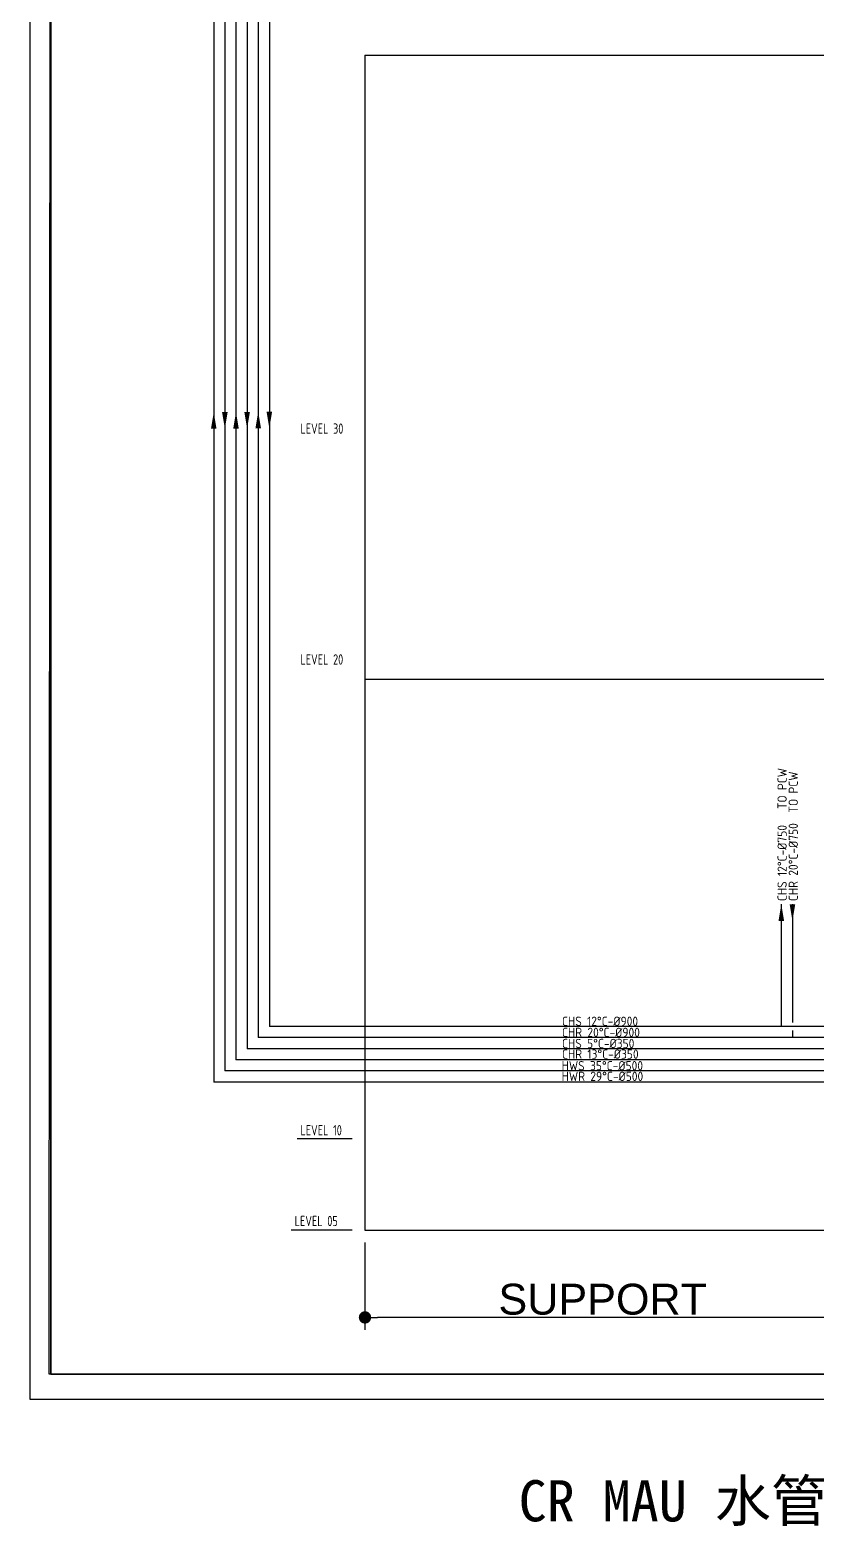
# Model space of a CAD drawing. Header units: millimetres. Extents: x -18 to 822, y 1518 to 2130.
# Drawn here: x -18 to 173, y 1517.8 to 1881.1 of the extents above; entities that cross this region are included whole.
import ezdxf

# ---------------------------------------------------------------- set-up
doc = ezdxf.new("R2010")
doc.units = ezdxf.units.MM
for name, color, linetype in [('0-CHR-中溫', 30, 'Continuous'), ('0-CHR-低溫', 4, 'Continuous'), ('0-CHS-中溫', 3, 'Continuous'), ('0-CHS-低溫', 5, 'Continuous'), ('0-HWR', 6, 'Continuous'), ('0-HWS', 1, 'Continuous'), ('A-DETL-01', 1, 'Continuous'), ('DETL-TXT', 4, 'Continuous'), ('M-CEQPM-TEXT', 3, 'Continuous'), ('txt', 2, 'Continuous')]:
    doc.layers.add(name, color=color, linetype=linetype)
doc.styles.add('AA-TXT', font='isocp.shx', dxfattribs={"bigfont": 'chineset.shx'})
doc.dimstyles.new('10-dim', dxfattribs={"dimscale": 10, "dimtxt": 0.25, "dimasz": 0.1, "dimexe": 0.1, "dimexo": 0.1, "dimgap": 0.05, "dimtad": 1, "dimdec": 0, "dimlfac": 100, "dimdsep": 46, "dimtxsty": 'AA-TXT', "dimblk": 'DOT', "dimcen": 2, "dimclrd": 256, "dimclre": 256, "dimclrt": 256, "dimazin": 0, "dimtfac": 1, "dimtdec": 0, "dimtix": 1, "dimtmove": 2, "dimatfit": 3, "dimldrblk": 'CIR', "dimfxl": 1, "dimtvp": 1, "dimtolj": 1, "dimtzin": 0, "dimarcsym": 0})

# ---------------------------------------------------------------- blocks, each defined once
blk = doc.blocks.new('_DOT')
at = {"color": 0, "linetype": 'ByBlock'}
blk.add_line((-0.5, 0), (-1, 0), dxfattribs=at)
at = {"color": 0, "linetype": 'ByBlock', "const_width": 0.5}
blk.add_lwpolyline([(-0.25, 0, 1), (0.25, 0, 1)], format="xyb", close=True, dxfattribs=at)
blk = doc.blocks.new('*D23')
at = {"layer": 'DEFPOINTS', "color": 0, "transparency": 16777216}
for p in [(63.41, 1589.64), (178.87, 1589.64), (63.41, 1568.44)]:
    blk.add_point(p, dxfattribs=at)
at = {"layer": 'txt', "lineweight": -2, "transparency": 16777216}
for p, q in [((63.41, 1586.64), (63.41, 1565.44)), ((178.87, 1586.64), (178.87, 1565.44)), ((175.87, 1568.44), (66.41, 1568.44))]:
    blk.add_line(p, q, dxfattribs=at)
at = {"layer": 'txt', "lineweight": -2, "transparency": 16777216, "xscale": 3, "yscale": 3, "zscale": 3, "rotation": 180}
blk.add_blockref('_DOT', (63.41, 1568.44), dxfattribs=at)
at = {"layer": 'txt', "lineweight": -2, "transparency": 16777216, "xscale": 3, "yscale": 3, "zscale": 3}
blk.add_blockref('_DOT', (178.87, 1568.44), dxfattribs=at)
at = {"layer": 'txt', "transparency": 16777216, "insert": (121.14, 1572.82), "char_height": 7.5, "attachment_point": 5, "style": 'AA-TXT'}
blk.add_mtext('\\A1;{\\fArial|b0|i0|c0|p34;SUPPORT}', dxfattribs=at)
blk = doc.blocks.new('CIR')
at = {"color": 0}
blk.add_line((1, 0), (-1, 0), dxfattribs=at)
at = {"color": 3}
blk.add_circle((0, 0), 0.5, dxfattribs=at)
blk = doc.blocks.new('A$Ce967d797')
for p, q in [((0, 283), (0, 0)), ((2.47, 280.07), (2.47, 2.93)), ((2.47, 2.93), (406.53, 2.93)), ((0, 0), (409, 0))]:
    blk.add_line(p, q)
blk = doc.blocks.new('A$C525b6b98')
at = {"xscale": 1.000475039848343, "yscale": 1.000475039848343, "zscale": 1.000475039848343}
blk.add_blockref('A$Ce967d797', (0, 0), dxfattribs=at)

msp = doc.modelspace()

# ---------------------------------------------------------------- linework, layer by layer
msp.add_lwpolyline([(-12.883, 2123.832), (718.279, 2123.832), (717.901, 1554.651), (-13.262, 1554.651)], close=True)
at = {"layer": '0-CHR-中溫', "ltscale": 1000}
for p, q in [((37.482, 2005.354), (37.482, 1636.404)), ((167.21, 1668.78), (167.21, 1640.104)), ((566.775, 1636.404), (37.482, 1636.404)), ((167.21, 1638.104), (167.21, 1636.404))]:
    msp.add_line(p, q, dxfattribs=at)
for points in [[(36.807, 1784.349), (37.482, 1788.399), (38.157, 1784.349)], [(167.885, 1668.78), (167.21, 1664.73), (166.535, 1668.78)]]:
    msp.add_solid(points, dxfattribs=at)
at = {"layer": '0-CHR-低溫', "ltscale": 1000}
for p in [(32.082, 1945.657), (572.175, 1631.004)]:
    msp.add_line(p, (32.082, 1631.004), dxfattribs=at)
msp.add_solid([(31.407, 1784.26), (32.082, 1788.31), (32.757, 1784.26)], dxfattribs=at)
at = {"layer": '0-CHS-中溫', "ltscale": 1000}
for p, q in [((40.182, 2002.654), (40.182, 1639.104)), ((164.51, 1668.78), (164.51, 1639.104)), ((564.075, 1639.104), (40.182, 1639.104))]:
    msp.add_line(p, q, dxfattribs=at)
for points in [[(39.507, 1788.399), (40.182, 1784.349), (40.857, 1788.399)], [(165.185, 1664.73), (164.51, 1668.78), (163.835, 1664.73)]]:
    msp.add_solid(points, dxfattribs=at)
at = {"layer": '0-CHS-低溫', "ltscale": 1000}
for p in [(34.782, 1942.957), (569.475, 1633.704)]:
    msp.add_line(p, (34.782, 1633.704), dxfattribs=at)
msp.add_solid([(34.107, 1788.31), (34.782, 1784.26), (35.457, 1788.31)], dxfattribs=at)
at = {"layer": '0-HWR', "ltscale": 1000}
for p in [(26.682, 2010.754), (577.575, 1625.604)]:
    msp.add_line(p, (26.682, 1625.604), dxfattribs=at)
msp.add_solid([(26.007, 1784.26), (26.682, 1788.31), (27.357, 1784.26)], dxfattribs=at)
at = {"layer": '0-HWS', "ltscale": 1000}
for p in [(29.382, 2008.054), (574.875, 1628.304)]:
    msp.add_line(p, (29.382, 1628.304), dxfattribs=at)
msp.add_solid([(28.707, 1788.31), (29.382, 1784.26), (30.057, 1788.31)], dxfattribs=at)
at = {"layer": 'A-DETL-01', "linetype": 'Continuous'}
for p, q in [((63.41, 1874.996), (63.41, 1589.64)), ((63.41, 1874.996), (178.866, 1874.996)), ((63.41, 1723.482), (178.866, 1723.482)), ((63.41, 1589.64), (178.866, 1589.64))]:
    msp.add_line(p, q, dxfattribs=at)
at = {"layer": 'DEFPOINTS'}
msp.add_lwpolyline([(-12.883, 2123.832), (717.523, 2123.832), (717.523, 1554.651), (-12.883, 1554.651)], close=True, dxfattribs=at)
at = {"layer": 'M-CEQPM-TEXT'}
for p, q in [((60.315, 1611.784), (46.958, 1611.784)), ((60.315, 1589.64), (45.474, 1589.64))]:
    msp.add_line(p, q, dxfattribs=at)

# ---------------------------------------------------------------- block references
at = {"ltscale": 2, "xscale": 2.052814562332979, "yscale": 2.052814562332979, "zscale": 2.052814562332979}
msp.add_blockref('A$C525b6b98', (-17.959, 1548.63), dxfattribs=at)

# ---------------------------------------------------------------- texts
at = {"insert": (100.728, 1528.915), "char_height": 10, "attachment_point": 1}
msp.add_mtext_dynamic_manual_height_columns('{\\fDFKai-SB|b0|i0|c136|p65;CR MAU 水管系統流程圖-2}', width=643.25089, gutter_width=4, heights=[0], dxfattribs=at)
at = {"layer": 'DETL-TXT', "ltscale": 0.1, "style": 'AA-TXT'}
for s, p in [('CHS 12%%DC-%%C750   TO PCW', (165.834, 1669.552)), ('CHR 20%%DC-%%C750  TO PCW', (168.534, 1669.552))]:
    msp.add_text(s, height=2.25, rotation=90, dxfattribs=at).set_placement(p)
for s, p in [('CHS 12%%DC-%%C900', (111.261, 1639.246)), ('CHR 20%%DC-%%C900', (111.261, 1636.546)), ('CHS 5%%DC-%%C350', (111.261, 1633.846)), ('CHR 13%%DC-%%C350', (111.261, 1631.265)), ('HWS 35%%DC-%%C500', (111.172, 1628.446)), ('HWR 29%%DC-%%C500', (111.172, 1625.865))]:
    msp.add_text(s, height=2.25, dxfattribs=at).set_placement(p)
at = {"layer": 'M-CEQPM-TEXT', "style": 'AA-TXT', "width": 0.8}
for s, p in [('LEVEL 30', (47.734, 1783.041)), ('LEVEL 20', (47.734, 1726.978)), ('LEVEL 10', (47.734, 1612.654)), ('LEVEL 05', (46.336, 1590.606))]:
    msp.add_text(s, height=2.5, dxfattribs=at).set_placement(p)

# ---------------------------------------------------------------- dimensions: what is measured, and where the dimension line sits
at = {"layer": 'txt'}
dim = msp.add_linear_dim(base=(63.41, 1568.44), p1=(178.866, 1589.64), p2=(63.41, 1589.64), angle=180, text='{\\fArial|b0|i0|c0|p34;SUPPORT}', dimstyle='10-dim', override={"dimtxt": 0.75, "dimasz": 0.3, "dimexe": 0.3, "dimexo": 0.3}, dxfattribs=at)
dim.commit()
dim.dimension.update_dxf_attribs({"geometry": '*D23', "text_midpoint": (121.138, 1572.82)})

doc.saveas('drawing.dxf')
